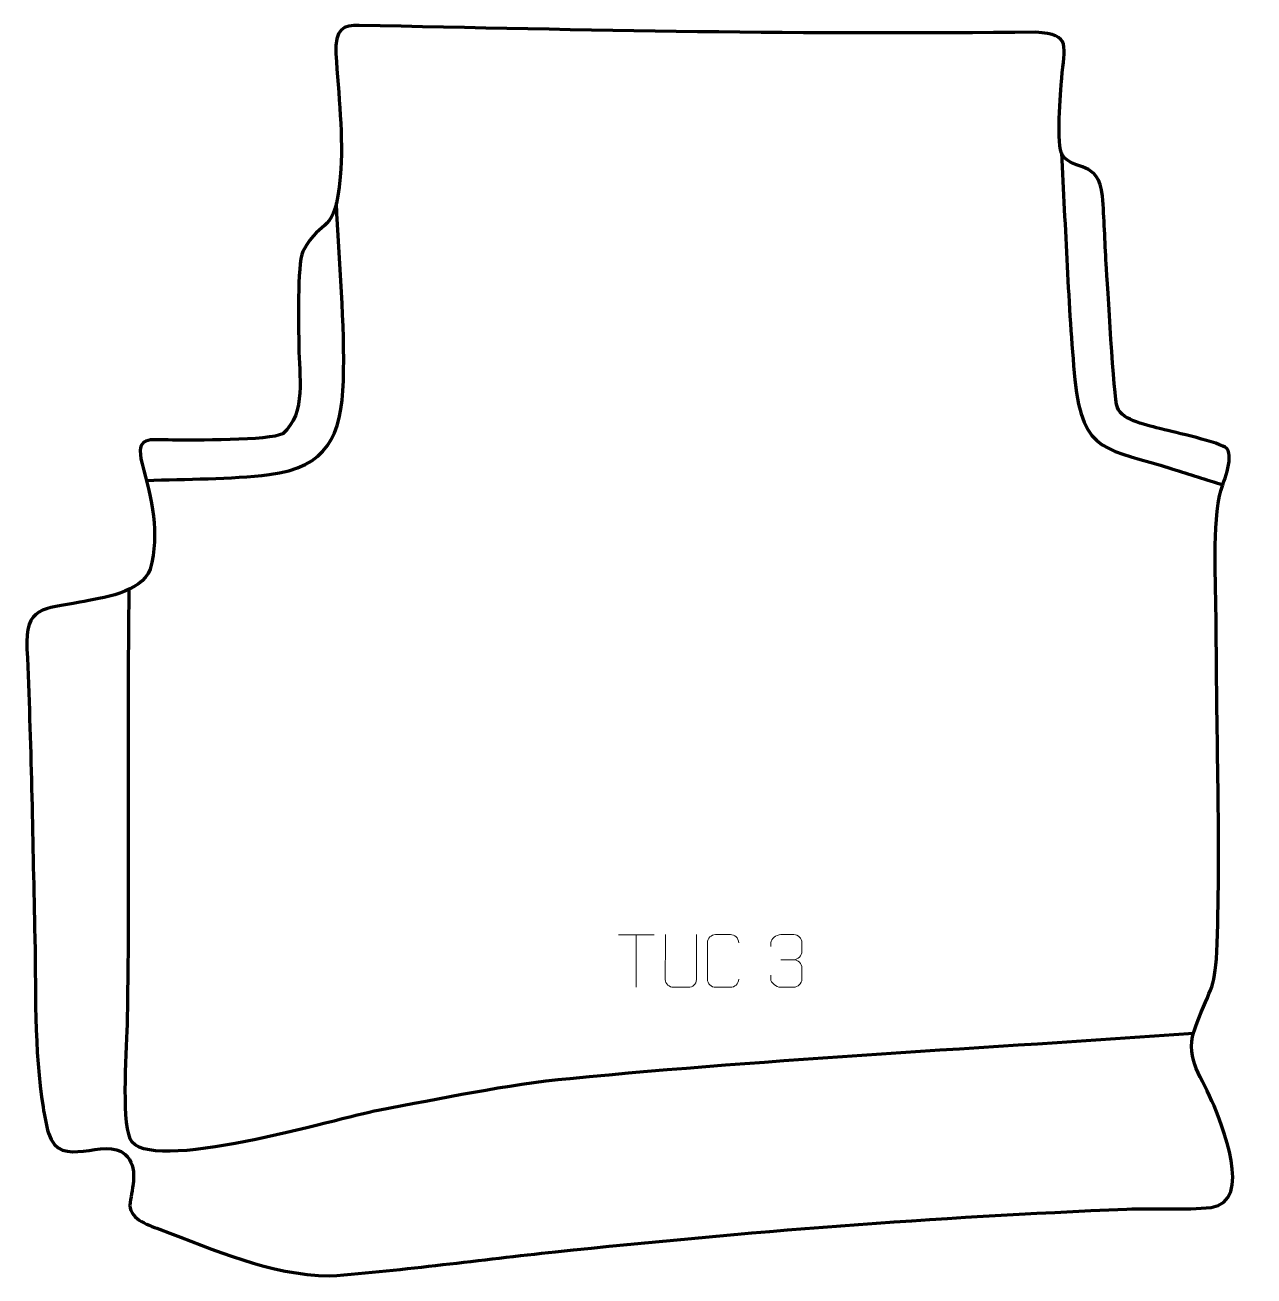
# Model space of a CAD drawing. Header units: millimetres. Extents: x -565 to 18, y 187 to 781.
import ezdxf

# ---------------------------------------------------------------- set-up
doc = ezdxf.new("R2010")
doc.units = ezdxf.units.MM
doc.header["$MEASUREMENT"] = 0
doc.layers.add('layer 2', color=7, linetype='Continuous')
doc.layers.add('layer 3', color=7, linetype='Continuous')

msp = doc.modelspace()

# ---------------------------------------------------------------- linework, layer by layer
at = {"layer": 'layer 2', "color": 140, "lineweight": 158}
for points, knots in [([(-73.012, 720.0065), (-70.9384, 684.2985), (-69.9143, 647.8446), (-66.5822, 612.2983), (-66.5822, 612.2983), (-63.2867, 577.1446), (-50.5883, 579.5224), (-20.5387, 570.1711), (-20.5387, 570.1711), (-12.4783, 567.6627), (-4.4399, 565.0833), (3.6148, 562.5562)], [0, 0, 0, 0, 0.25, 0.25, 0.25, 0.25, 0.5, 0.5, 0.5, 0.5, 1, 1, 1, 1]), ([(-506.9476, 564.5569), (-488.4146, 565.3296), (-466.8997, 565.1022), (-448.7774, 567.3661), (-448.7774, 567.3661), (-421.1834, 570.8132), (-414.3217, 585.6797), (-413.5202, 611.8879), (-413.5202, 611.8879), (-412.7132, 638.2808), (-415.7646, 669.244), (-416.8345, 696.2551)], [0, 0, 0, 0, 0.25, 0.25, 0.25, 0.25, 0.5, 0.5, 0.5, 0.5, 1, 1, 1, 1]), ([(-10.4017, 302.2793), (-108.7897, 295.2721), (-207.9848, 290.343), (-306.1103, 280.8823), (-306.1103, 280.8823), (-336.6346, 277.9393), (-366.8671, 271.4327), (-396.9899, 265.8126), (-396.9899, 265.8126), (-415.4502, 262.357), (-507.1814, 234.5499), (-514.6181, 252.3167), (-514.6181, 252.3167), (-518.8984, 262.5429), (-516.1269, 296.1843), (-515.907, 309.3466), (-515.907, 309.3466), (-514.7675, 377.553), (-516.0222, 444.7869), (-515.1485, 512.9969)], [0, 0, 0, 0, 0.16666667, 0.16666667, 0.16666667, 0.16666667, 0.33333333, 0.33333333, 0.33333333, 0.33333333, 0.5, 0.5, 0.5, 0.5, 0.66666667, 0.66666667, 0.66666667, 0.66666667, 1, 1, 1, 1])]:
    msp.add_open_spline(points, degree=3, knots=knots, dxfattribs=at)
at = {"layer": 'layer 3', "color": 242, "lineweight": 158}
msp.add_open_spline([(-85.167, 777.1962), (-67.6538, 776.2069), (-71.7858, 770.2243), (-72.8025, 755.3473), (-72.8025, 755.3473), (-73.3051, 748.6273), (-75.7046, 723.3761), (-72.4142, 718.7874), (-72.4142, 718.7874), (-66.7832, 710.9348), (-55.284, 716.899), (-53.5377, 699.4738), (-53.5377, 699.4738), (-52.5756, 689.0029), (-52.4547, 677.9376), (-51.7173, 667.2714), (-51.7173, 667.2714), (-51.0843, 657.9745), (-48.1301, 603.5937), (-46.439, 599.2055), (-46.439, 599.2055), (-43.9833, 592.8333), (-31.5791, 590.6639), (-25.2525, 588.9177), (-25.2525, 588.9177), (-19.6781, 587.5154), (2.4035, 582.6393), (5.537, 579.7577), (5.537, 579.7577), (9.0949, 574.8209), (3.2714, 563.0023), (2.0423, 557.3312), (2.0423, 557.3312), (-1.4823, 538.7567), (0.4981, 512.0915), (0.4836, 492.4859), (0.4836, 492.4859), (0.5291, 443.5439), (2.5203, 393.7758), (0.8964, 344.9571), (0.8964, 344.9571), (0.0735, 323.0813), (-1.8654, 325.1883), (-9.1364, 306.2154), (-9.1364, 306.2154), (-14.9504, 291.0445), (-7.54, 283.8961), (-1.5538, 270.2916), (-1.5538, 270.2916), (2.9221, 259.4857), (18.3615, 222.5113), (-1.9617, 219.8538), (-1.9617, 219.8538), (-14.1356, 218.4413), (-29.1509, 219.4836), (-41.9487, 219.0063), (-41.9487, 219.0063), (-133.2915, 215.3843), (-222.0731, 208.3215), (-312.9549, 198.7999), (-312.9549, 198.7999), (-348.3572, 195.0592), (-384.5227, 190.0439), (-419.8994, 187.3059), (-419.8994, 187.3059), (-449.0726, 187.9825), (-474.0188, 199.487), (-500.8148, 209.4945), (-500.8148, 209.4945), (-506.7714, 211.7192), (-515.7238, 214.4767), (-514.7139, 222.1081), (-514.7139, 222.1081), (-513.7924, 229.0719), (-510.4403, 238.9111), (-517.0441, 244.9263), (-517.0441, 244.9263), (-526.8898, 253.8946), (-547.7729, 236.8595), (-553.3986, 255.0054), (-553.3986, 255.0054), (-554.573, 258.7931), (-555.2782, 263.4357), (-555.9636, 267.363), (-555.9636, 267.363), (-560.3643, 293.4987), (-559.3385, 325.3926), (-559.9839, 352.3059), (-559.9839, 352.3059), (-560.9916, 396.4091), (-561.6196, 440.5281), (-563.6212, 484.6015), (-563.6212, 484.6015), (-564.5503, 505.0596), (-555.9418, 503.5292), (-538.4768, 506.8612), (-538.4768, 506.8612), (-527.9712, 508.8892), (-509.6196, 511.1953), (-505.1606, 522.5112), (-505.1606, 522.5112), (-500.5481, 539.9158), (-504.438, 555.7066), (-509.0624, 572.476), (-509.0624, 572.476), (-512.3295, 586.082), (-505.8529, 583.8027), (-494.5187, 583.7525), (-494.5187, 583.7525), (-485.4585, 583.7242), (-448.2382, 583.3546), (-442.3384, 586.7599), (-442.3384, 586.7599), (-430.946, 596.3698), (-434.5988, 614.7699), (-434.6769, 628.0294), (-434.6769, 628.0294), (-434.7278, 636.6831), (-435.5661, 666.8189), (-432.7696, 673.167), (-432.7696, 673.167), (-423.3101, 690.6341), (-417.6798, 679.8292), (-415.0591, 708.6333), (-415.0591, 708.6333), (-413.3597, 727.3134), (-415.9128, 747.9983), (-417.1027, 766.8668), (-417.1027, 766.8668), (-417.8455, 778.8248), (-413.4471, 780.5828), (-406.0016, 780.4161), (-406.0016, 780.4161), (-299.7747, 778.0408), (-191.4096, 775.8903), (-85.167, 777.1962)], degree=3, knots=[0, 0, 0, 0, 0.02857143, 0.02857143, 0.02857143, 0.02857143, 0.05714286, 0.05714286, 0.05714286, 0.05714286, 0.08571429, 0.08571429, 0.08571429, 0.08571429, 0.11428571, 0.11428571, 0.11428571, 0.11428571, 0.14285714, 0.14285714, 0.14285714, 0.14285714, 0.17142857, 0.17142857, 0.17142857, 0.17142857, 0.2, 0.2, 0.2, 0.2, 0.22857143, 0.22857143, 0.22857143, 0.22857143, 0.25714286, 0.25714286, 0.25714286, 0.25714286, 0.28571429, 0.28571429, 0.28571429, 0.28571429, 0.31428571, 0.31428571, 0.31428571, 0.31428571, 0.34285714, 0.34285714, 0.34285714, 0.34285714, 0.37142857, 0.37142857, 0.37142857, 0.37142857, 0.4, 0.4, 0.4, 0.4, 0.42857143, 0.42857143, 0.42857143, 0.42857143, 0.45714286, 0.45714286, 0.45714286, 0.45714286, 0.48571429, 0.48571429, 0.48571429, 0.48571429, 0.51428571, 0.51428571, 0.51428571, 0.51428571, 0.54285714, 0.54285714, 0.54285714, 0.54285714, 0.57142857, 0.57142857, 0.57142857, 0.57142857, 0.6, 0.6, 0.6, 0.6, 0.62857143, 0.62857143, 0.62857143, 0.62857143, 0.65714286, 0.65714286, 0.65714286, 0.65714286, 0.68571429, 0.68571429, 0.68571429, 0.68571429, 0.71428571, 0.71428571, 0.71428571, 0.71428571, 0.74285714, 0.74285714, 0.74285714, 0.74285714, 0.77142857, 0.77142857, 0.77142857, 0.77142857, 0.8, 0.8, 0.8, 0.8, 0.82857143, 0.82857143, 0.82857143, 0.82857143, 0.85714286, 0.85714286, 0.85714286, 0.85714286, 0.88571429, 0.88571429, 0.88571429, 0.88571429, 0.91428571, 0.91428571, 0.91428571, 0.91428571, 0.94285714, 0.94285714, 0.94285714, 0.94285714, 1, 1, 1, 1], dxfattribs=at)
at = {"layer": 'layer 3', "color": 250, "lineweight": 9}
for points in [[(-283.1333, 349.1655), (-283.1333, 349.1655), (-266.1461, 349.1655), (-266.1461, 349.1655)], [(-274.6395, 324.2355), (-274.6395, 324.2355), (-274.6395, 349.189), (-274.6395, 349.189)], [(-206.116, 337.2592), (-206.116, 337.2592), (-199.9196, 337.2592), (-199.9196, 337.2592)]]:
    msp.add_open_spline(points, degree=3, dxfattribs=at)
for points, knots in [([(-246.1339, 349.1929), (-246.1343, 343.6534), (-246.0385, 333.4516), (-246.0381, 327.9112), (-246.0381, 327.9112), (-246.1779, 325.6717), (-247.8551, 324.2455), (-250.0028, 324.235), (-250.0028, 324.235), (-252.3347, 324.2354), (-254.6666, 324.2354), (-256.9981, 324.235), (-256.9981, 324.235), (-258.9231, 324.1335), (-260.8952, 325.95), (-260.884, 327.8945), (-260.884, 327.8945), (-260.8837, 333.4564), (-260.7883, 343.6318), (-260.7887, 349.1929)], [0, 0, 0, 0, 0.16666667, 0.16666667, 0.16666667, 0.16666667, 0.33333333, 0.33333333, 0.33333333, 0.33333333, 0.5, 0.5, 0.5, 0.5, 0.66666667, 0.66666667, 0.66666667, 0.66666667, 1, 1, 1, 1]), ([(-226.0381, 328.0529), (-226.1779, 325.7295), (-227.8551, 324.2499), (-230.0028, 324.2391), (-230.0028, 324.2391), (-232.3347, 324.2395), (-234.6666, 324.2395), (-236.9981, 324.2391), (-236.9981, 324.2391), (-238.9231, 324.1337), (-240.8952, 326.0182), (-240.884, 328.0355), (-240.884, 328.0355), (-240.8836, 333.8056), (-240.8836, 339.5753), (-240.884, 345.3446), (-240.884, 345.3446), (-240.8798, 347.4827), (-239.1331, 349.2019), (-236.9807, 349.1884), (-236.9807, 349.1884), (-234.655, 349.1884), (-232.3289, 349.1884), (-230.0028, 349.1884), (-230.0028, 349.1884), (-228.0562, 349.2239), (-226.0648, 347.7324), (-226.0381, 345.2948)], [0, 0, 0, 0, 0.125, 0.125, 0.125, 0.125, 0.25, 0.25, 0.25, 0.25, 0.375, 0.375, 0.375, 0.375, 0.5, 0.5, 0.5, 0.5, 0.625, 0.625, 0.625, 0.625, 0.75, 0.75, 0.75, 0.75, 1, 1, 1, 1]), ([(-210.8257, 343.5044), (-210.8257, 343.5044), (-210.8257, 345.3616), (-210.8257, 345.3616), (-210.8257, 345.3616), (-210.84, 347.1035), (-208.1755, 349.2216), (-206.1164, 349.1989), (-206.1164, 349.1989), (-204.0523, 349.1989), (-201.9883, 349.1989), (-199.9246, 349.1989), (-199.9246, 349.1989), (-197.7301, 349.2077), (-196.1318, 347.3609), (-196.0874, 345.4488), (-196.0874, 345.4488), (-196.0878, 344.0137), (-196.0878, 342.5786), (-196.0874, 341.1431), (-196.0874, 341.1431), (-196.136, 339.4896), (-197.7386, 337.2596), (-199.9369, 337.2696), (-199.9369, 337.2696), (-197.7332, 337.2584), (-196.1252, 335.4552), (-196.0712, 333.3957), (-196.0712, 333.3957), (-196.0716, 331.611), (-196.0716, 329.8263), (-196.0712, 328.0412), (-196.0712, 328.0412), (-196.0611, 325.9798), (-198.116, 324.2167), (-199.9369, 324.2248), (-199.9369, 324.2248), (-202.0022, 324.2251), (-204.0674, 324.2251), (-206.133, 324.2248), (-206.133, 324.2248), (-208.3016, 324.2363), (-210.8326, 326.6365), (-210.8512, 328.0983), (-210.8512, 328.0983), (-210.8512, 328.0983), (-210.8512, 330.0069), (-210.8512, 330.0069)], [0, 0, 0, 0, 0.07692308, 0.07692308, 0.07692308, 0.07692308, 0.15384615, 0.15384615, 0.15384615, 0.15384615, 0.23076923, 0.23076923, 0.23076923, 0.23076923, 0.30769231, 0.30769231, 0.30769231, 0.30769231, 0.38461538, 0.38461538, 0.38461538, 0.38461538, 0.46153846, 0.46153846, 0.46153846, 0.46153846, 0.53846154, 0.53846154, 0.53846154, 0.53846154, 0.61538462, 0.61538462, 0.61538462, 0.61538462, 0.69230769, 0.69230769, 0.69230769, 0.69230769, 0.76923077, 0.76923077, 0.76923077, 0.76923077, 0.84615385, 0.84615385, 0.84615385, 0.84615385, 1, 1, 1, 1])]:
    msp.add_open_spline(points, degree=3, knots=knots, dxfattribs=at)

doc.saveas('drawing.dxf')
